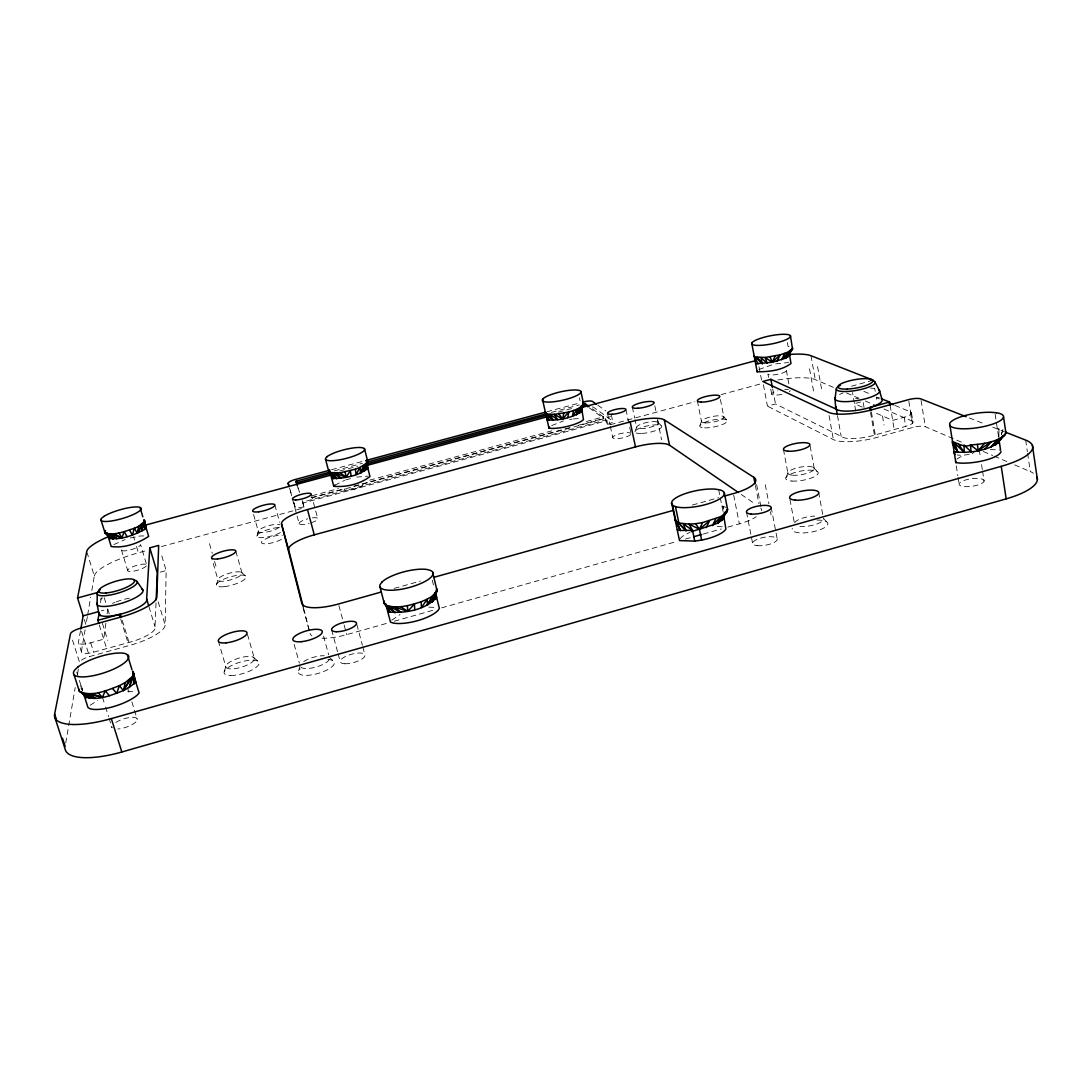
<?xml version="1.0" encoding="UTF-8"?>
<svg xmlns="http://www.w3.org/2000/svg" width="1092" height="1092" viewBox="0 0 1092 1092"><rect width="100%" height="100%" fill="white"/><g stroke="black" fill="none" stroke-linecap="round" stroke-linejoin="round"><path stroke-width="0.75" stroke-dasharray="5 3.75" d="M72.495 640.089L79.539 662.298A9.937 2.826 -17.9 0 1 89.503 656.579L130.576 645.14A35.244 9.883 -17.3 0 0 165.138 625.02L166.148 570.556L161.015 553.275M80.494 630.726L78.419 642.287L81.368 651.61A13.5 3.781 -17.7 0 0 93.653 652.183L129.033 642.41A24.884 6.975 -17.3 0 0 155.023 626.753L156.088 601.542M105.897 623.273L103.713 639.189L90.704 642.806A13.527 3.713 -17.6 0 1 78.419 642.287M107.139 613.813L107.767 609.09L101.365 610.851M100.519 602.716L101.242 597.788M65.725 743.024L75.212 687.523M77.518 674.078L78.952 665.67M81.368 651.61L85.094 629.797M87.346 616.625L85.954 624.76L83.634 617.349M87.633 615.001L90.691 597.106M91.796 590.608L94.308 575.962L87.21 553.016M257.303 535.066L258.558 530.644M216.393 585.012L217.922 579.688L211.548 557.589M256.879 536.131L258.326 531.476L253.48 514.127M298.621 670.72L300.464 664.81M224.229 671.525L226.194 665.287M1001.391 434.52L1002.879 429.879L997.337 428.692M1001.309 434.207L1002.879 429.879M634.943 431.845L636.595 427.3L634.957 419.533M699.999 425.307L701.733 420.789M785.967 477.518L788.178 472.235M679.934 538.916L682.268 536.418L690.117 532.159M972.33 453.712L974.201 451.815M80.139 686.418L81.013 685.571L82.965 690.103M391.769 620.174L400.013 614.55M956.879 459.022L964.454 454.668M90.172 705.227L97.693 700.463M334.834 485.162L344.581 480.384M113.868 544.567L125.157 539.557M758.844 369.546L772.877 364.482M551.651 425.552L563.513 420.939M763.417 384.78L767.458 406.156L775.497 403.944L841.181 436.377A23.464 6.238 -9.8 0 0 874.433 435.135L905.705 426.371A12.654 3.344 -9.4 0 0 911.834 420.925L910.332 411.848L894.853 405.391M586.322 421.498L603.344 416.871L591.618 408.231M578.46 425.279L603.685 418.427L603.303 416.707M345.632 479.975L353.044 477.9M321.908 638.219A34.439 10.852 -15.5 0 0 346.724 634.629L387.619 623.095M394.171 621.252L435.066 609.705M441.605 607.862L677.177 541.4M685.366 539.093L691.905 537.25M703.357 534.015L721.348 528.938M727.9 527.095L739.352 523.86A33.538 10.183 -10.9 0 0 756.306 516.734M961.369 442.123L925.347 426.713A9.309 2.484 -9.2 0 0 913.144 427.341L876.808 437.455A33.251 8.832 -9.8 0 1 833.373 439.571L767.458 406.156M394.198 588.411L420.406 581.081M692.41 505.036L718.618 497.706M910.332 411.848A12.681 3.276 -9.5 0 1 904.176 417.226L892.696 420.406L874.692 412.558M160.251 572.167L166.148 570.556M851.419 386.199L870.174 381.067M310.974 497.734L343.789 488.834M353.644 486.172L571.894 427.054M312.012 497.856L605.555 418.345A8.204 1.925 -12.3 0 0 610.455 416.407M606.92 420.652L605.896 419.901L302.593 502.102L302.907 503.071L606.92 420.652L607.944 425.348L694.908 401.733M94.308 575.962A44.813 10.988 -16.6 0 1 138.411 552.811L146.628 550.586M161.398 546.573L304.19 507.807L302.907 503.071M721.157 394.608L762.189 383.469M331.545 469.724L364.428 460.879M546.915 411.766L579.797 402.921M334.493 470.816L362.421 463.295M551.351 412.421L579.279 404.9M339.817 470.993L357.876 466.134M558.258 412.148L574.679 407.725M312.189 495.713L338.452 488.602M369.642 480.166L555.132 429.948M130.303 537.987L140.145 535.995L147.27 535.885M775.689 363.882L788.574 362.489M569.642 419.56L572.14 419.137M356.702 477.108L368.209 476.139M969.205 454.449L962.666 455.228A12.695 3.576 -8.5 0 1 957.234 454.941M573.382 418.918L581.859 418.386M428.828 607.152L436.773 607.48M127.641 691.291L135.899 691.7M990.389 449.576L1000.559 450M717.294 526.549L722.945 526.781M789.079 346.574L788.11 346.519L787.264 341.973M721.908 505.91L726.221 507.493M969.327 417.963L983.414 423.491M992.792 427.19L1003.753 431.49M863.854 391.373L871.621 394.594M879.374 398.949L876.275 397.665L877.013 402.006M777.832 380.016A42.342 10.019 -10.9 0 1 815.274 379.62L834.015 387.646M846.518 392.983L859.008 398.334M865.26 401.01L876.193 405.678M883.96 409.009L911.834 420.925M983.291 451.501L992.696 455.514M994.266 456.183L1006.797 461.547M1014.618 464.892L1030.288 471.594A58.081 17.458 -8.1 0 1 1033.469 473.273M862.243 407.084L854.449 403.671L852.524 392.547M741.263 494.471L755.336 504.122M597.774 405.2L605.869 410.933M589.352 407.848L603.685 418.427M605.555 418.345L606.906 424.583L607.944 425.348M253.726 657.534L257.876 661.165M328.678 656.824L333.278 660.878M241.714 572.549L245.454 575.894M657.903 422.249L661.138 425.621M723.3 416.407L727.245 420.584M826.562 521.744L823.518 518.509A14.742 4.614 -9.9 0 1 816.093 524.269A14.742 4.614 -9.9 0 1 799.904 526.358M813.54 467.553L818.085 472.427M80.904 687.823L82.419 690.622M297.993 487.564L299.481 492.219L297.898 487.537M302.17 500.518L304.19 507.807M76.713 672.044L82.501 690.267M90.704 642.806L93.653 652.183M102.498 697.338L105.023 705.364M105.528 706.974L108.558 716.611M109.064 718.222L112.107 727.859A13.377 4.341 -18.4 0 1 111.794 726.767M81.559 631.326L89.503 656.579M104.218 597.72L106.252 604.217M127.382 687.455L129.866 695.467M131.859 701.883L137.319 719.519M102.443 623.409L107.726 640.417M99.317 625.047L106.634 648.58M107.767 609.09L110.06 616.502M122.29 620.461L129.033 642.41M120.748 619.123L127.969 642.642M121.417 549.877L127.655 570.379M133.633 536.895L134.589 540.076M136.5 546.45L138.411 552.811M148.962 606.688L155.023 626.753M289.585 488.069L291.974 496.027M291.728 495.768L289.79 489.312A8.053 1.87 -14.9 0 1 290.172 488.479M293.666 502.238L295.113 507.07A8.422 2.034 -15 0 0 303.876 506.825M158.176 601.828L165.138 625.02M146.26 563.595L140.581 544.676A9.964 2.348 -16.4 0 1 129.511 550.109A9.964 2.348 -16.4 0 1 121.826 549.139M218.304 640.881L225.826 666.666M209.473 543.679L212.257 553.33M214.578 561.37L216.885 569.41M247.475 634.452L254.395 658.612A14.865 4.709 -16.8 0 1 233.552 668.795A14.865 4.709 -16.8 0 1 232.378 660.633A14.865 4.709 -16.8 0 1 254.395 658.612M235.831 551.255L242.11 573.355A12.544 3.372 -16.1 0 1 223.915 581.19A12.544 3.372 -16.1 0 1 224.024 575.102A12.544 3.372 -16.1 0 1 242.11 573.355M294.157 644.348L299.385 663.103M274.856 504.954L279.634 522.29M303.098 608.08L310.073 633.442A34.439 10.852 -15.5 0 0 311.93 635.858M293.83 502.375L295.113 507.07M292.492 499.126L299.153 523.628A9.637 2.43 -15.1 0 0 309.213 523.423M323.546 636.076L328.665 654.804M331.627 629.975L337.687 652.293M338.124 653.876L340.281 661.848M311.179 494.075L317.745 518.563M338.916 605.61L343.693 623.341M344.116 624.952L346.724 634.629M356.866 624.583L362.394 645.29M362.817 646.887L364.933 654.845M303.767 608.817L310.073 633.442M432.241 580.098L433.893 586.65M579.429 397.816L580.098 400.873M611.261 414.755L612.803 421.703M607.493 413.295L609.937 424.597M610.292 426.208L612.721 437.51M602.743 417.062L603.071 418.618M625.934 409.514L629.374 425.689M629.715 427.313L630.739 432.159M632.323 407.098L634.629 417.977M654.79 405.733L656.087 411.971M657.698 419.765L658.353 422.877A11.097 2.716 -11.9 0 1 642.301 428.569A11.097 2.716 -11.9 0 1 641.782 423.887A11.097 2.716 -11.9 0 1 658.353 422.877M657.439 419.792L661.588 439.776M718.673 489.68L719.956 496.178M720.283 497.788L723.136 512.052M697.365 400.9L701.514 421.58M720.42 399.495L723.873 417.035M733.688 495.167L739.352 523.86M746.519 512.134L752.675 543.57M756.619 484.466L761.424 509.336M755.405 485.571L758.913 503.726M771.157 507.33L777.19 538.847M765.26 484.671L768.918 503.767M770.447 511.725L771.061 514.919M772.726 389.162L775.497 403.944M783.442 449.399L787.919 473.273M768.563 377.463L767.935 374.119A9.418 2.129 -10.9 0 0 779.238 373.969A9.418 2.129 -10.9 0 0 785.803 369.888M770.761 389.175L771.703 394.185M789.953 499.59L794.253 522.426M759.022 366.762L761.547 380.125M786.363 370.338L789.147 385.408M810.155 446.055L814.236 468.427M818.659 492.287L822.849 515.192M809.527 368.809L813.977 393.434M829.074 415.52L833.373 439.571M817.553 366.639L821.962 391.25M810.974 355.719L815.274 379.62M837.482 415.588L841.181 436.377M855.718 410.906L854.449 403.671L862.994 401.324L864.495 410.005M870.529 412.421L874.433 435.135M874.651 388.151L875.197 391.318M871.416 412.121L875.306 434.834M890.157 405.35L894.239 429.565M882.486 415.97L884.015 425.006M911.492 412.926L912.994 422.031M908.831 401.283L913.144 427.341M904.176 417.226L905.705 426.371M921.075 400.518L925.347 426.713M956.237 465.875L957.807 475.716M958.066 477.354L959.104 483.92M979.237 449.727L980.52 457.971M981.544 464.578L982.309 469.533M982.568 471.171L984.097 481.081A12.64 3.767 -8.2 0 1 964.796 486.609A12.64 3.767 -8.2 0 1 965.901 479.879A12.64 3.767 -8.2 0 1 984.097 481.081M995.14 414.223L998.948 439.366L998.839 428.842L999.153 435.626M1025.661 440.103L1027.367 451.706M1027.613 453.357L1030.288 471.594M723.423 509.145L723.177 506.128L723.45 512.203M329.375 659.322A15.206 5.037 -16 0 1 316.134 667.007A15.206 5.037 -16 0 1 301.037 667.362M303.753 661.561A15.206 5.037 -16 0 1 324.31 655.732M279.361 527.245A11.493 2.867 -15.4 0 1 262.066 532.596A11.493 2.867 -15.4 0 1 263.268 527.586A11.493 2.867 -15.4 0 1 279.934 524.829M794.648 522.822A14.742 4.614 -9.9 0 1 814.728 516.106M630.807 434.452A9.378 2.321 -12.2 0 1 616.721 438.67A9.378 2.321 -12.2 0 1 616.557 434.821A9.378 2.321 -12.2 0 1 630.753 433.237M312.449 517.84A9.637 2.43 -15.1 0 1 317.772 518.891A9.637 2.43 -15.1 0 1 311.602 522.686M299.167 523.641A9.637 2.43 -15.1 0 1 307.726 518.782M760.769 508.108A33.538 10.183 -10.9 0 1 761.52 510.674M146.369 565.943A9.937 2.457 -16.6 0 1 132.282 571.348A9.937 2.457 -16.6 0 1 130.562 567.799A9.937 2.457 -16.6 0 1 145.536 564.236M790.076 390.431A9.391 2.239 -10.8 0 1 789.311 391.741M781.79 394.417A9.391 2.239 -10.8 0 1 771.908 394.458A9.391 2.239 -10.8 0 1 777.641 390.786M784.67 389.571A9.391 2.239 -10.8 0 1 788.369 389.653M115.848 722.413A13.377 4.341 -18.4 0 1 133.088 717.28A13.377 4.341 -18.4 0 1 134.753 722.904A13.377 4.341 -18.4 0 1 117.799 729.019M592.383 406.961A7.835 1.788 -12.5 0 1 593.679 407.33L612.598 420.966A8.19 1.952 -12.3 0 1 606.906 424.583M816.993 520.092A18.127 5.719 -9.8 0 1 826.985 525.702A18.127 5.719 -9.8 0 1 805.787 532.8A18.127 5.719 -9.8 0 1 792.328 528.364M327.9 659.527A18.7 6.252 -16.1 0 1 331.135 667.403A18.7 6.252 -16.1 0 1 307.221 675.334A18.7 6.252 -16.1 0 1 300.082 668.741M280.453 532.555A14.141 3.563 -15.4 0 1 261.152 537.66A14.141 3.563 -15.4 0 1 260.633 532.582A14.141 3.563 -15.4 0 1 279.948 527.477M281.381 539.393A11.794 3.03 -15.5 0 1 264.564 543.816A11.794 3.03 -15.5 0 1 265.697 538.916A11.794 3.03 -15.5 0 1 282.309 535.353M362.913 484.452A9.61 2.307 -14.5 0 1 353.439 489.407A9.61 2.307 -14.5 0 1 344.458 488.834M100.614 599.276A23.997 6.211 -17 0 1 102.675 597.925M112.503 603.357A24.993 6.607 -17.1 0 1 114.96 602.375M116.216 601.897A24.993 6.607 -17.1 0 1 130.59 597.911M855.568 398.662A23.574 5.897 -10 0 1 858.135 398.184M876.453 397.215A23.574 5.897 -10 0 1 879.401 397.829M839.584 394.444A22.632 5.542 -10.1 0 1 842.997 392.97M870.515 388.151A22.632 5.542 -10.1 0 1 874.173 388.397M792.464 475.211A13.377 3.795 -10.2 0 0 814.045 469.464A13.377 3.795 -10.2 0 0 796.764 467.949A13.377 3.795 -10.2 0 0 792.464 475.211M705.309 422.877A11.411 2.826 -11.3 0 0 723.682 417.827A11.411 2.826 -11.3 0 0 709.09 417.28A11.411 2.826 -11.3 0 0 705.309 422.877M757.111 545.645A12.49 4.013 -10.3 0 0 777.081 539.926A12.49 4.013 -10.3 0 0 760.633 538.124A12.49 4.013 -10.3 0 0 757.111 545.645M344.908 663.759A12.817 4.3 -15.6 0 0 364.878 656.019A12.817 4.3 -15.6 0 0 348.075 655.364A12.817 4.3 -15.6 0 0 344.908 663.759M704.627 427.846A14.032 3.508 -11.3 0 0 727.081 421.553A14.032 3.508 -11.3 0 0 708.844 420.98A14.032 3.508 -11.3 0 0 704.627 427.846M791.959 481.053A16.462 4.709 -10.2 0 0 818.044 473.682A16.462 4.709 -10.2 0 0 795.945 472.208A16.462 4.709 -10.2 0 0 791.959 481.053M641.987 433.428A13.664 3.372 -11.9 0 0 661.697 426.399A13.664 3.372 -11.9 0 0 641.291 427.614A13.664 3.372 -11.9 0 0 641.987 433.428M230.794 675.525A18.277 5.856 -16.8 0 0 258.995 663.991A18.277 5.856 -16.8 0 0 234.971 663.977A18.277 5.856 -16.8 0 0 230.794 675.525M224.379 586.636A15.438 4.191 -16.1 0 0 246.123 576.822A15.438 4.191 -16.1 0 0 223.287 579.415A15.438 4.191 -16.1 0 0 224.379 586.636"/><path stroke-width="1.5" d="M97.215 594.089L97.12 604.436L99.031 614.113L97.843 620.338L98.826 623.477M435.885 592.983L436.636 597.501C425.416 609.8 406.224 613.199 390.131 612.148L384.275 603.426L384.302 601.132M108.681 538.288C121.021 540.253 133.906 535.176 144.704 529.415L144.867 521.184L143.748 519.915L148.649 536.377C137.947 543.488 124.065 548.375 111.193 546.505L107.002 532.787M156.156 599.863L157.303 572.972L149.795 547.829L158.681 545.413L156.784 597.188A35.422 9.364 -17.1 0 1 121.867 616.762L80.562 628.173A9.992 2.675 -17.6 0 0 70.489 633.742L54.641 713.977L56.211 718.836M148.498 605.132L146.642 598.962L149.795 547.829M755.637 363.745L772.249 362.271L785.38 358.258L792.546 349.14L790.444 335.763M836.308 389.08L835.025 398.703L835.68 407.971M367.199 462.626L364.264 471.171L367.622 462.448L366.448 460.305L367.881 468.359C358.367 475.894 345.249 478.31 333.319 478.514L328.815 471.662L329.443 469.942M583.114 403.207L579.675 413.035L583.688 404.258L583.114 403.207L581.681 411.507C571.717 418.113 558.967 420.597 547.133 419.997M80.794 629.074L83.169 615.861L77.546 597.966L86.732 551.487A45.004 10.388 -16.4 0 1 108.681 536.568M563.8 412.981L562.708 418.864L554.122 414.346L547.269 414.073L545.058 412.244L549.235 420.256L545.522 413.322L553.112 420.202L550.204 414.428L557.712 419.724L554.122 414.346C564.114 412.749 576.508 412.039 583.688 404.258L580.985 391.96M788.997 351.365L790.963 363.486C781.572 370.584 768.618 371.771 757.166 371.812L757.329 370.939M567.731 417.663L568.877 411.78L562.708 418.864L558.763 413.854M675.47 506.647A26.959 7.849 -11.3 0 0 712.298 502.416A26.959 7.849 -11.3 0 0 719.928 489.885L715.41 489.148A26.959 7.849 -11.3 0 0 672.085 501.228L671.43 503.412L672.576 505.268L675.47 506.647L678.869 523.027L689.011 524.119L699.412 529.238L717.676 523.218L727.149 511.588L727.586 509.35L724.337 492.997M573.628 410.333L572.454 416.229L577.75 408.749L576.521 414.646L582.937 405.596M754.04 355.992L758.094 363.909M141.987 524.392L137.223 533.251L144.089 522.659L141.441 531.313L144.867 521.184L138.684 526.303L137.223 533.251L134.412 528.241C125.171 531.258 114.906 535.694 105.119 533.155L100.833 519.56M725.156 512.121L723.737 518.277L717.676 523.218L721.034 516.53L727.149 511.588M132.405 671.157L133.893 673.668L132.774 676.33L125.28 682.555L123.396 690.567C111.452 695.099 97.065 701.692 84.493 696.532M790.826 349.877L789.489 355.432L785.38 358.258L788.424 351.965L792.546 349.14M677.245 529.838L680.412 530.466L675.006 519.055L680.412 530.466L692.519 530.303L694.744 541.113L701.624 540.076A26.508 8.231 -11.2 0 0 725.893 529.033L723.6 515.247M723.095 516.311L721.525 520.72L727.586 509.35L723.627 514.892M790.499 349.877L788.042 356.797L792.669 347.979M999.221 439.967L998.184 442.847C985.571 451.474 969.068 453.084 954.162 451.965M363.568 465.697L360.592 472.945L359.869 467.472L367.622 462.448L360.592 472.945L366.216 463.991L546.764 415.247M331.599 473.205L296.396 482.882L296.069 481.19L329.552 472.153M775.183 355.992L772.249 362.271L765.178 357.48L755.118 356.893L762.352 363.732L760.878 357.671L767.185 363.172L765.178 357.48L780.179 354.818L788.424 351.965L781.681 359.732L784.698 353.439M777.204 361.097L780.179 354.818L772.249 362.271L770.065 356.907M715.765 518.905L712.448 525.566L721.034 516.53L702.566 522.618L699.412 529.238L701.624 540.076M706.224 527.627L709.459 520.98L699.412 529.238L695.59 523.682L689.011 524.119L692.519 530.303L683.305 523.901L686.035 530.712L674.829 519.683M432.063 596.341L427.382 604.968L427.218 599.139L432.063 596.341L437.046 590.922L432.719 572.235M1000.258 438.22L995.194 445.058L1005.978 433.265L1003.534 416.994M129.852 679.361L123.396 690.567L119.383 685.694C107.112 690.185 92.042 697.419 79.334 691.332L74.024 674.665M580.917 407.125L576.521 414.646L583.688 404.258M581.504 407.289L583.469 419.628A19.574 4.559 -12.7 0 1 569.533 425.839A19.574 4.559 -12.7 0 1 551.064 428.392L548.976 428.105L549.576 427.108M107.03 533.278L109.992 538.779L104.641 532.022L105.542 530.521M1002.647 435.681L998.184 442.847L999.398 440.731L998.948 439.366L1000.559 450M435.408 593.529L427.382 604.968L437.046 590.922L432.173 602.183L436.855 588.67L435.476 599.385L435.189 593.174M791.768 349.263L785.38 358.258L791.099 350.491M721.635 517.663L717.676 523.218L724.924 514.032M984.561 443.311L978.173 450.723L970.447 445.031C960.127 450.15 943.461 430.712 957.943 452.388L954.817 443.366L964.236 452.402L964.059 445.031L971.143 451.842L970.447 445.031C982.213 443.953 995.017 442.642 1004.777 435.38M984.834 449.14L991.304 441.714L978.173 450.723L977.449 444.444M997.173 439.762L990.635 447.215L1001.774 437.605L995.194 445.058L1005.978 433.265L1005.322 431.381M366.612 463.445L369.983 476.522C360.032 484.179 346.205 487.387 333.77 486.309L334.834 485.162M144.704 529.415L146.205 528.159L144.28 520.092M125.28 682.555L119.383 685.694L116.667 693.393L112.544 688.547M138.684 526.303L134.412 528.241L132.323 535.066L129.47 530.07M421.198 601.747L427.218 599.139L421.43 607.548L421.198 601.747C410.073 605.268 397.543 609.186 386.036 605.241L384.275 603.426L379.975 586.964M355.35 469.178L359.869 467.472L356.115 474.638L355.35 469.178L340.24 472.768L329.948 472.604L328.815 471.662L325.539 459.282M836.172 406.565A23.574 5.897 -10 0 0 844.908 411.111A23.574 5.897 -10 0 0 869.696 407.548L874.064 406.074A23.574 5.897 -10 0 0 882.145 399.945L879.606 390.936L875.115 382.255M691.345 531.599L700.122 528.951M54.6 716.598L65.151 749.153A61.125 20.038 -18.5 0 0 121.826 751.992L1006.182 498.867A58.081 17.458 -8.1 0 0 1037.072 477.286M54.641 713.977A61.466 19.001 -18.2 0 0 111.316 718.604L1001.241 466.325A58.381 16.557 -8.4 0 0 1025.661 440.103L1005.322 432.104M693.543 536.786L701.719 534.479M381.081 592.082L338.479 603.999A34.616 10.292 -15.3 0 1 301.788 603.33L281.559 524.051A29.115 7.275 -15 0 1 307.466 509.582L630.18 421.908A28.337 6.921 -12 0 1 664.291 419.86L753.808 477.313L755.091 483.92M433.51 577.422L672.74 510.537M725.184 495.877L733.374 493.584A33.702 9.651 -11 0 0 753.808 477.313M83.169 615.861L98.171 611.725M97.843 620.338L119.301 614.427L120.256 617.553M890.157 405.35L889.598 402.006L870.57 407.261L871.129 410.496M77.546 597.966L98.908 592.123M303.344 607.179L288.629 549.74A28.993 7.685 -15.1 0 1 314.291 534.848L635.489 446.915A28.215 7.316 -11.9 0 1 669.533 445.222L738.451 492.533M837.209 413.991L836.349 409.186L770.884 379.306L762.789 381.49L828.5 412.312A33.402 8.354 -10 0 0 872.044 409.732L908.571 399.645A9.35 2.361 -9.5 0 1 920.802 398.88L966.188 416.721M329.893 470.174L295.372 479.456A8.053 1.843 -14.9 0 0 288.151 483.306L288.97 486.309M366.066 460.442L545.277 412.203M367.349 461.971L546.423 413.759M581.258 405.951L585.203 404.927L588.056 406.893M144.39 525.389L331.859 474.856M366.38 465.561L547.269 416.803M581.804 407.493L754.476 360.961M146.642 598.962A24.993 6.607 -17.1 0 1 120.366 614.195L115.056 615.356A24.993 6.607 -17.1 0 1 99.031 614.113L99.072 612.557L100.041 615.656M695.59 523.682L702.566 522.618M694.744 541.113L679.483 540.581L671.621 502.811M955.527 461.193L955.855 462.612L959.636 463.063A26.85 7.603 -8.4 0 0 986.458 459.896A26.85 7.603 -8.4 0 0 1001.009 451.378M331.599 478.146L333.319 478.514L330.726 472.809M589.025 406.347L584.875 403.426L584.534 405.064M387.66 611.274L390.131 612.148L387.469 606.278M91.441 693.543L102.361 697.419L105.269 690.908L109.473 695.727M873.3 380.207L810.974 355.719A42.506 9.459 -11 0 0 789.025 354.518M881.326 398.744L889.598 402.006M888.656 402.825L893.311 404.75M114.1 533.715L121.881 537.878L124.188 531.654L127.081 536.65M87.756 696.341L90.308 698.402L79.334 691.332L78.801 689.134M90.308 698.402L81.736 692.874L95.823 698.334L85.872 693.625L102.361 697.419L98.062 692.615M400.573 606.633L407.78 611.383L414.428 603.958L414.742 609.745M596.423 404.245L592.383 401.378A7.849 1.761 -12.5 0 0 583.087 402.033M105.119 533.155L113.022 538.984L106.934 533.838L117.09 538.684L110.005 534.029L121.881 537.878L118.932 532.91M340.24 472.768L346.041 477.354L350.341 470.693L351.146 476.153M386.036 605.241L395.031 612.626L389.516 606.429L401.051 612.38L394.471 606.906L407.78 611.383L407.384 605.623M104.641 532.022L107.043 534.015M109.432 535.995L113.022 538.984M384.275 603.426L395.031 612.626M328.815 471.662L336.8 478.583L332.35 473.109L341.141 478.187L335.858 473.164L346.041 477.354L345.181 471.921M329.948 472.604L336.8 478.583M547.269 414.073L553.112 420.202M678.869 523.027L686.035 530.712M80.917 691.564L86.227 697.652L84.917 694.621M757.452 357.466L762.352 363.732M958.735 444.458L964.236 452.402M137.046 581.531L142.834 589.953M83.934 693.434L86.227 697.652M386.486 605.268L390.131 612.148M329.729 471.73L333.319 478.514M545.058 412.244L549.235 420.256M952.579 441.81L957.943 452.388M680.412 530.466L675.975 521.594L672.576 505.268M295.987 481.381L297.488 486.022M62.517 738.288L65.138 746.382M83.497 693.406L87.961 707.466L89.694 708.599A28.447 8.791 -18.2 0 0 112.913 706.77A28.447 8.791 -18.2 0 0 137.087 695.222L139.148 693.024L132.896 672.727M111.316 718.604L121.826 751.992M127.327 654.654L131.955 669.655M120.366 614.195L121.335 617.321M288.151 483.306L289.107 486.486M140.049 507.521L142.82 516.816M281.559 524.051L288.629 549.74M307.466 509.582L314.291 534.848M296.696 480.999L297.106 482.5M329.866 471.594L333.77 486.309M385.626 603.507L390.486 622.112L392.97 623A26.972 8.654 -14.6 0 0 417.513 620.679A26.972 8.654 -14.6 0 0 438.206 610.237L439.353 608.326L435.462 592.847M364.51 448.839L367.69 461.193L366.871 469.464L366.448 460.305M542.533 399.617L548.976 428.105M585.135 403.521L585.462 405.009M630.18 421.908L635.489 446.915M664.291 419.86L669.533 445.222M751.801 343.516L757.166 371.812M770.884 379.306L772.413 387.523M869.696 407.548L870.256 410.797M949.904 425.17L955.855 462.612M1001.241 466.325L1006.182 498.867M1032.418 445.427L1037.4 479.579M581.64 405.705L581.681 411.507L581.476 407.002M789.379 351.378L789.489 355.432L789.352 352.47M133.279 674.747L133.128 671.553L135.79 682.118L129.211 687.455L123.396 690.567L132.774 676.33L129.211 687.455L133.893 673.668L133.715 684.288L133.497 679.511M955.404 454.408A12.695 3.576 -8.5 0 1 954.79 451.733M141.605 588.902A23.997 6.211 -17 0 1 122.686 602.948A23.997 6.211 -17 0 1 97.161 602.961M134.002 580.098A20.898 5.296 -16.9 0 1 130.317 588.301A20.898 5.296 -16.9 0 1 104.054 595.754A20.898 5.296 -16.9 0 1 100.259 589.68M870.406 380.112A19.711 4.723 -10.1 0 1 869.396 386.827A19.711 4.723 -10.1 0 1 842.915 391.482A19.711 4.723 -10.1 0 1 840.267 385.408M878.842 389.817A22.632 5.542 -10.1 0 1 858.012 400.409A22.632 5.542 -10.1 0 1 835.503 397.379M751.978 342.697L751.733 343.83A19.793 4.109 -11.2 0 0 777.859 342.492A19.793 4.109 -11.2 0 0 786.841 334.411L783.373 334.275A19.793 4.109 -11.2 0 0 751.978 342.697M543.147 398.662L542.287 399.986A19.82 4.313 -12.7 0 0 566.079 399.372A19.82 4.313 -12.7 0 0 578.583 390.253L575.593 389.967A19.82 4.313 -12.7 0 0 543.147 398.662M381.859 582.159L380.03 584.725A27.437 8.258 -14.5 0 0 410.087 587.278A27.437 8.258 -14.5 0 0 430.767 570.57L427.19 569.519A27.437 8.258 -14.5 0 0 381.859 582.159M327.272 456.524L325.757 458.039A20.188 4.45 -14.4 0 0 347.038 458.19A20.188 4.45 -14.4 0 0 363.267 447.979L360.81 447.529A20.188 4.45 -14.4 0 0 327.272 456.524M78.01 666.898L74.87 669.86A28.938 8.395 -17.9 0 0 99.904 674.078A28.938 8.395 -17.9 0 0 128.037 655.036L125.484 653.658A28.938 8.395 -17.9 0 0 78.01 666.898M103.972 516.38L101.747 518.099A20.966 4.518 -16.2 0 0 120.338 519.082A20.966 4.518 -16.2 0 0 140.581 507.684L138.67 507.07A20.966 4.518 -16.2 0 0 103.972 516.38M996.409 412.749L991.031 412.298A27.314 7.248 -8.7 0 0 949.59 423.846L950.013 425.689A27.314 7.248 -8.7 0 0 988.738 425.334A27.314 7.248 -8.7 0 0 996.409 412.749M787.974 451.214A13.432 3.631 -10.4 0 0 809.65 445.454A13.432 3.631 -10.4 0 0 792.355 444.212A13.432 3.631 -10.4 0 0 787.974 451.214M701.16 402.088A11.452 2.689 -11.4 0 0 719.601 397.051A11.452 2.689 -11.4 0 0 704.995 396.71A11.452 2.689 -11.4 0 0 701.16 402.088M301.351 641.673A15.274 4.818 -15.9 0 0 322.276 631.381A15.274 4.818 -15.9 0 0 299.099 633.633A15.274 4.818 -15.9 0 0 301.351 641.673M258.736 511.793A11.534 2.744 -15.3 0 0 274.856 504.954A11.534 2.744 -15.3 0 0 257.589 507.193A11.534 2.744 -15.3 0 0 258.736 511.793M217.513 558.954A12.599 3.221 -15.9 0 0 235.831 551.255A12.599 3.221 -15.9 0 0 217.704 553.125A12.599 3.221 -15.9 0 0 217.513 558.954M638.028 408.244A11.138 2.58 -12 0 0 654.149 402.62A11.138 2.58 -12 0 0 637.537 403.767A11.138 2.58 -12 0 0 638.028 408.244M226.017 642.847A14.933 4.505 -16.6 0 0 247.024 632.841A14.933 4.505 -16.6 0 0 224.952 635.025A14.933 4.505 -16.6 0 0 226.017 642.847M795.153 500.122A14.81 4.409 -10.1 0 0 818.618 493.461A14.81 4.409 -10.1 0 0 798.73 491.891A14.81 4.409 -10.1 0 0 795.153 500.122M295.768 499.945A9.678 2.293 -15 0 0 311.056 494.731A9.678 2.293 -15 0 0 298.676 495.167A9.678 2.293 -15 0 0 295.768 499.945M612.175 414.291A9.418 2.198 -12.2 0 0 625.934 409.514A9.418 2.198 -12.2 0 0 612.039 410.442A9.418 2.198 -12.2 0 0 612.175 414.291M336.24 631.722A12.886 4.081 -15.5 0 0 356.361 624.105A12.886 4.081 -15.5 0 0 339.53 623.696A12.886 4.081 -15.5 0 0 336.24 631.722M750.955 514.059A12.558 3.795 -10.5 0 0 771.034 508.353A12.558 3.795 -10.5 0 0 754.545 506.865A12.558 3.795 -10.5 0 0 750.955 514.059M106.061 592.97A18.81 4.75 -16.9 0 0 134.548 581.381A18.81 4.75 -16.9 0 0 109.145 583.578A18.81 4.75 -16.9 0 0 106.061 592.97M847.242 389.052A17.745 4.232 -10.2 0 0 872.849 380.767A17.745 4.232 -10.2 0 0 846.068 381.804A17.745 4.232 -10.2 0 0 847.242 389.052"/></g></svg>
